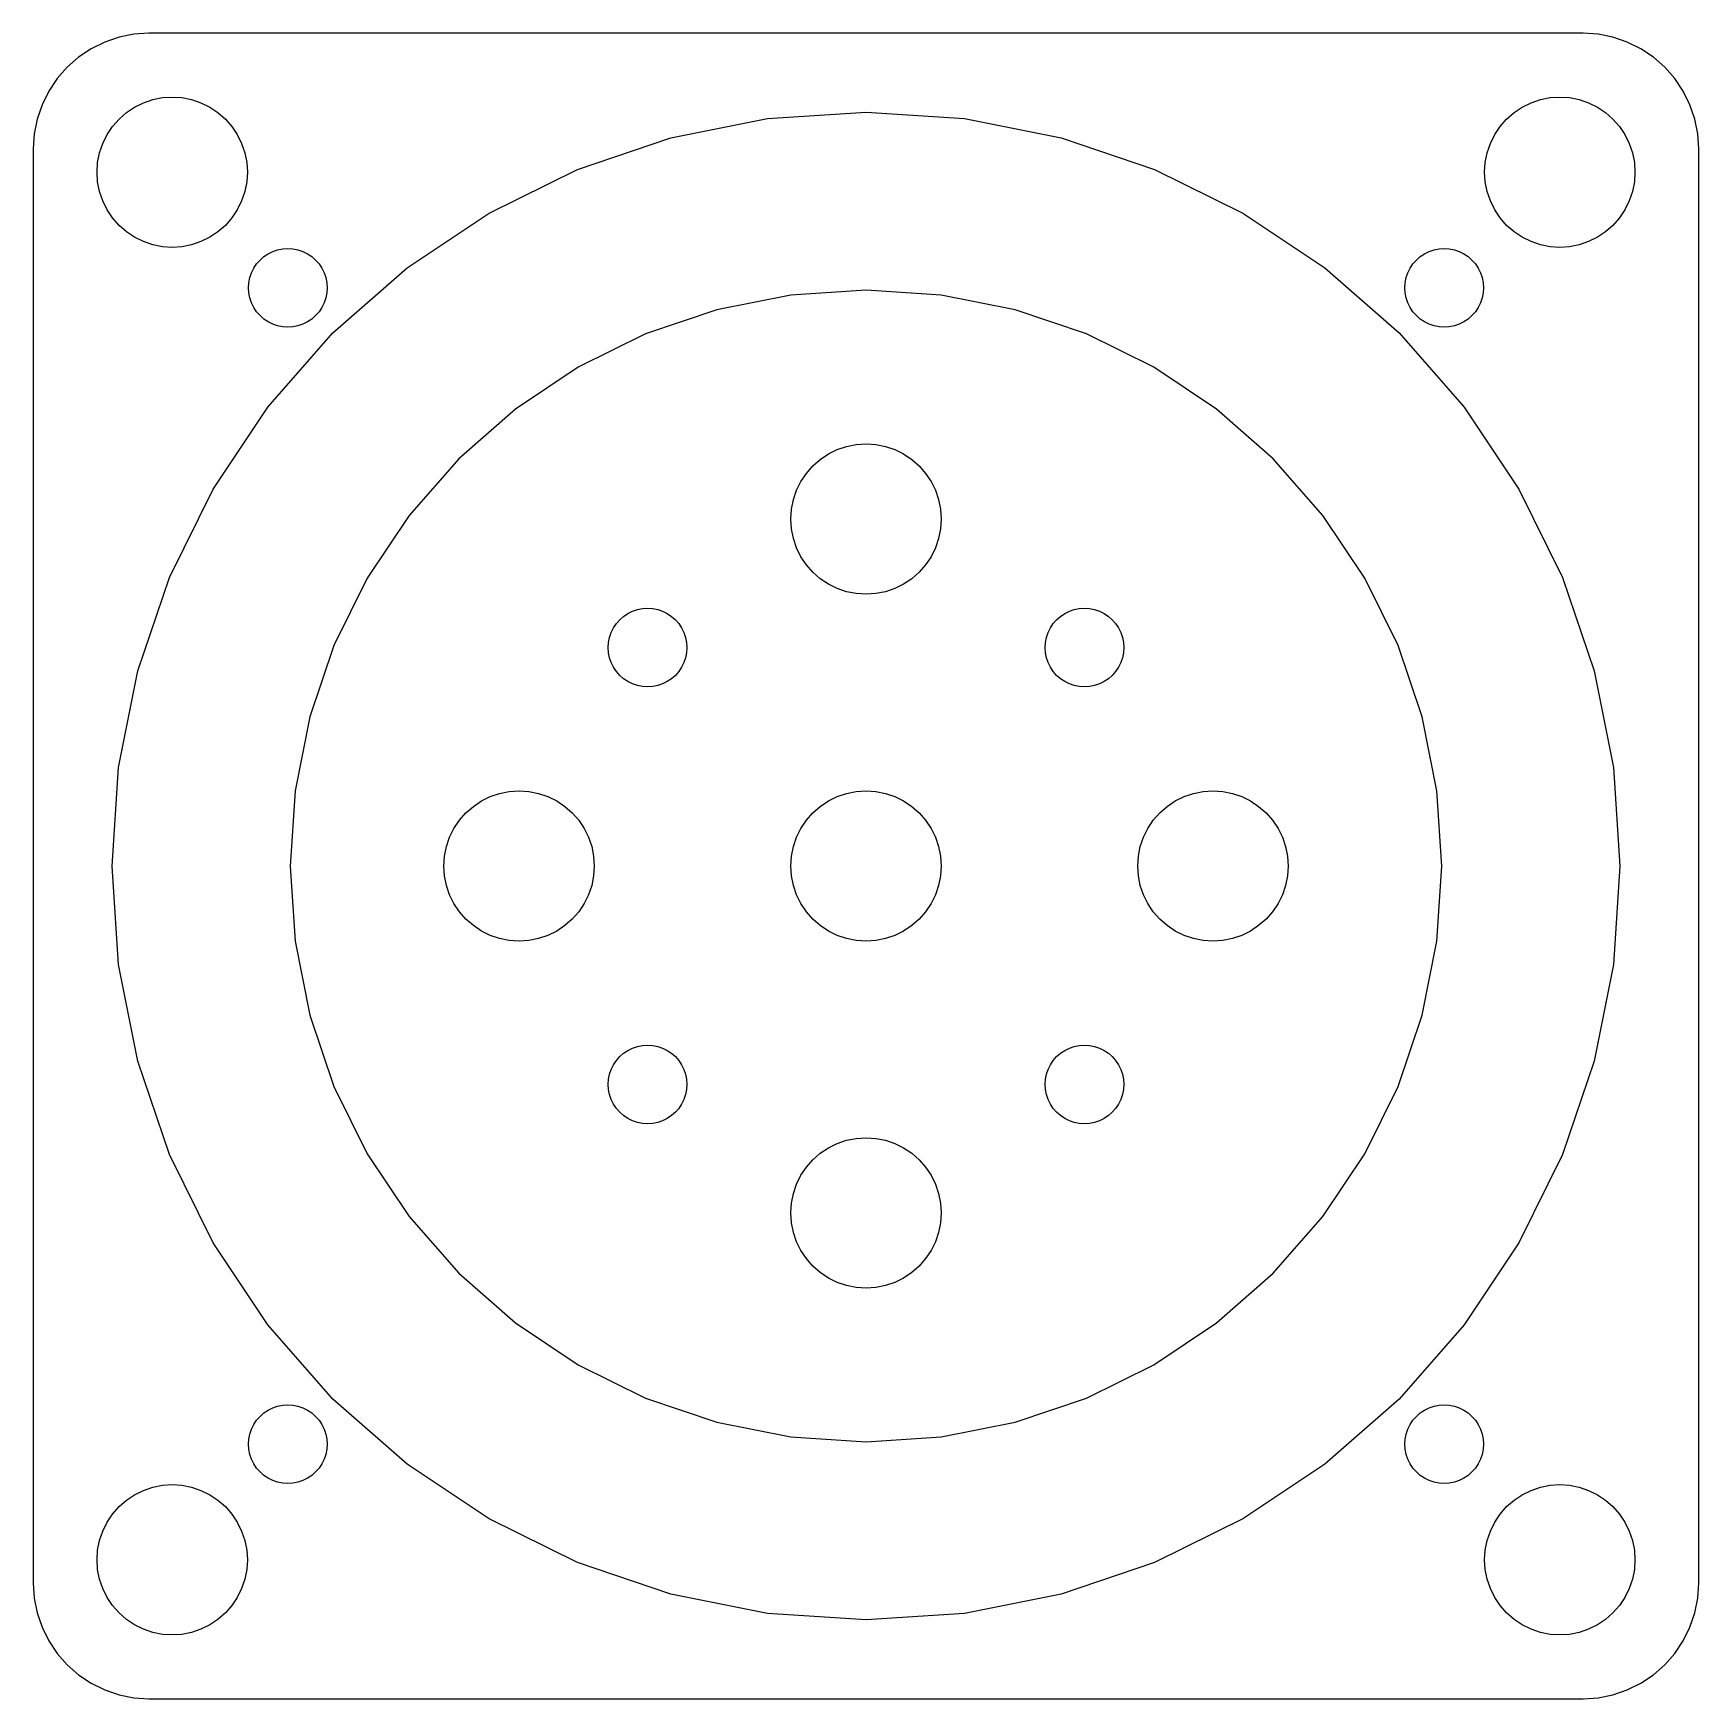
# Model space of a CAD drawing. Header units: metres. Extents: x -36 to 36, y -36 to 36.
import ezdxf

# ---------------------------------------------------------------- set-up
doc = ezdxf.new("R2010")
doc.units = ezdxf.units.M

msp = doc.modelspace()

# ---------------------------------------------------------------- linework, layer by layer
for p, q in [((-31.005, 36.005), (-31.6576, 35.9622)), ((31.005, 36.005), (-31.005, 36.005)), ((31.6576, 35.9622), (31.005, 36.005)), ((-33.505, 35.3351), (-34.0488, 34.9718)), ((-32.9184, 35.6244), (-33.505, 35.3351)), ((-32.2991, 35.8346), (-32.9184, 35.6244)), ((-31.6576, 35.9622), (-32.2991, 35.8346)), ((32.2991, 35.8346), (31.6576, 35.9622)), ((32.9184, 35.6244), (32.2991, 35.8346)), ((33.505, 35.3351), (32.9184, 35.6244)), ((34.0488, 34.9718), (33.505, 35.3351)), ((-34.0488, 34.9718), (-34.5405, 34.5405)), ((34.5405, 34.5405), (34.0488, 34.9718)), ((-34.9718, 34.0488), (-35.3351, 33.505)), ((-34.5405, 34.5405), (-34.9718, 34.0488)), ((34.9718, 34.0488), (34.5405, 34.5405)), ((35.3351, 33.505), (34.9718, 34.0488)), ((-35.3351, 33.505), (-35.6244, 32.9184)), ((-31.2437, 33.0026), (-30.8412, 33.1393)), ((-30.8412, 33.1393), (-30.4242, 33.2222)), ((-30.4242, 33.2222), (-30, 33.25)), ((-30, 33.25), (-29.5758, 33.2222)), ((-29.5758, 33.2222), (-29.1588, 33.1393)), ((-29.1588, 33.1393), (-28.7563, 33.0026)), ((28.7563, 33.0026), (29.1588, 33.1393)), ((29.1588, 33.1393), (29.5758, 33.2222)), ((29.5758, 33.2222), (30, 33.25)), ((30, 33.25), (30.4242, 33.2222)), ((30.4242, 33.2222), (30.8412, 33.1393)), ((30.8412, 33.1393), (31.2437, 33.0026)), ((35.6244, 32.9184), (35.3351, 33.505)), ((-35.6244, 32.9184), (-35.8346, 32.2991)), ((-32.2981, 32.2981), (-31.9785, 32.5784)), ((-31.9785, 32.5784), (-31.625, 32.8146)), ((-31.625, 32.8146), (-31.2437, 33.0026)), ((-28.7563, 33.0026), (-28.375, 32.8146)), ((-28.375, 32.8146), (-28.0215, 32.5784)), ((-28.0215, 32.5784), (-27.7019, 32.2981)), ((-4.25514, 32.3211), (0, 32.6)), ((0, 32.6), (4.25514, 32.3211)), ((27.7019, 32.2981), (28.0215, 32.5784)), ((28.0215, 32.5784), (28.375, 32.8146)), ((28.375, 32.8146), (28.7563, 33.0026)), ((31.2437, 33.0026), (31.625, 32.8146)), ((31.625, 32.8146), (31.9785, 32.5784)), ((31.9785, 32.5784), (32.2981, 32.2981)), ((35.8346, 32.2991), (35.6244, 32.9184)), ((-35.8346, 32.2991), (-35.9622, 31.6576)), ((-32.8146, 31.625), (-32.5784, 31.9785)), ((-32.5784, 31.9785), (-32.2981, 32.2981)), ((-27.7019, 32.2981), (-27.4216, 31.9785)), ((-27.4216, 31.9785), (-27.1854, 31.625)), ((-8.4375, 31.4892), (-4.25514, 32.3211)), ((4.25514, 32.3211), (8.4375, 31.4892)), ((27.1854, 31.625), (27.4216, 31.9785)), ((27.4216, 31.9785), (27.7019, 32.2981)), ((32.2981, 32.2981), (32.5784, 31.9785)), ((32.5784, 31.9785), (32.8146, 31.625)), ((35.9622, 31.6576), (35.8346, 32.2991)), ((-35.9622, 31.6576), (-36.005, 31.005)), ((-36.005, 31.005), (-36.005, -31.005)), ((-33.1393, 30.8412), (-33.0026, 31.2437)), ((-33.0026, 31.2437), (-32.8146, 31.625)), ((-27.1854, 31.625), (-26.9974, 31.2437)), ((-26.9974, 31.2437), (-26.8607, 30.8412)), ((-12.4755, 30.1185), (-8.4375, 31.4892)), ((8.4375, 31.4892), (12.4755, 30.1185)), ((26.8607, 30.8412), (26.9974, 31.2437)), ((26.9974, 31.2437), (27.1854, 31.625)), ((32.8146, 31.625), (33.0026, 31.2437)), ((33.0026, 31.2437), (33.1393, 30.8412)), ((36.005, 31.005), (35.9622, 31.6576)), ((36.005, -31.005), (36.005, 31.005)), ((-33.25, 30), (-33.2222, 30.4242)), ((-33.2222, 30.4242), (-33.1393, 30.8412)), ((-26.8607, 30.8412), (-26.7778, 30.4242)), ((-26.7778, 30.4242), (-26.75, 30)), ((26.75, 30), (26.7778, 30.4242)), ((26.7778, 30.4242), (26.8607, 30.8412)), ((33.1393, 30.8412), (33.2222, 30.4242)), ((33.2222, 30.4242), (33.25, 30)), ((-33.2222, 29.5758), (-33.25, 30)), ((-33.1393, 29.1588), (-33.2222, 29.5758)), ((-26.7778, 29.5758), (-26.8607, 29.1588)), ((-26.75, 30), (-26.7778, 29.5758)), ((-16.3, 28.2324), (-12.4755, 30.1185)), ((12.4755, 30.1185), (16.3, 28.2324)), ((26.7778, 29.5758), (26.75, 30)), ((26.8607, 29.1588), (26.7778, 29.5758)), ((33.2222, 29.5758), (33.1393, 29.1588)), ((33.25, 30), (33.2222, 29.5758)), ((-33.0026, 28.7563), (-33.1393, 29.1588)), ((-26.8607, 29.1588), (-26.9974, 28.7563)), ((26.9974, 28.7563), (26.8607, 29.1588)), ((33.1393, 29.1588), (33.0026, 28.7563)), ((-32.8146, 28.375), (-33.0026, 28.7563)), ((-32.5784, 28.0215), (-32.8146, 28.375)), ((-27.1854, 28.375), (-27.4216, 28.0215)), ((-26.9974, 28.7563), (-27.1854, 28.375)), ((-19.8456, 25.8633), (-16.3, 28.2324)), ((16.3, 28.2324), (19.8456, 25.8633)), ((27.1854, 28.375), (26.9974, 28.7563)), ((27.4216, 28.0215), (27.1854, 28.375)), ((32.8146, 28.375), (32.5784, 28.0215)), ((33.0026, 28.7563), (32.8146, 28.375)), ((-32.2981, 27.7019), (-32.5784, 28.0215)), ((-31.9785, 27.4216), (-32.2981, 27.7019)), ((-31.625, 27.1854), (-31.9785, 27.4216)), ((-28.0215, 27.4216), (-28.375, 27.1854)), ((-27.7019, 27.7019), (-28.0215, 27.4216)), ((-27.4216, 28.0215), (-27.7019, 27.7019)), ((27.7019, 27.7019), (27.4216, 28.0215)), ((28.0215, 27.4216), (27.7019, 27.7019)), ((28.375, 27.1854), (28.0215, 27.4216)), ((31.9785, 27.4216), (31.625, 27.1854)), ((32.2981, 27.7019), (31.9785, 27.4216)), ((32.5784, 28.0215), (32.2981, 27.7019)), ((-31.2437, 26.9974), (-31.625, 27.1854)), ((-30.8412, 26.8607), (-31.2437, 26.9974)), ((-30.4242, 26.7778), (-30.8412, 26.8607)), ((-30, 26.75), (-30.4242, 26.7778)), ((-29.5758, 26.7778), (-30, 26.75)), ((-29.1588, 26.8607), (-29.5758, 26.7778)), ((-28.7563, 26.9974), (-29.1588, 26.8607)), ((-28.375, 27.1854), (-28.7563, 26.9974)), ((-25.44, 26.6421), (-25.2219, 26.6855)), ((-25.2219, 26.6855), (-25, 26.7)), ((-25, 26.7), (-24.7781, 26.6855)), ((-24.7781, 26.6855), (-24.56, 26.6421)), ((24.56, 26.6421), (24.7781, 26.6855)), ((24.7781, 26.6855), (25, 26.7)), ((25, 26.7), (25.2219, 26.6855)), ((25.2219, 26.6855), (25.44, 26.6421)), ((28.7563, 26.9974), (28.375, 27.1854)), ((29.1588, 26.8607), (28.7563, 26.9974)), ((29.5758, 26.7778), (29.1588, 26.8607)), ((30, 26.75), (29.5758, 26.7778)), ((30.4242, 26.7778), (30, 26.75)), ((30.8412, 26.8607), (30.4242, 26.7778)), ((31.2437, 26.9974), (30.8412, 26.8607)), ((31.625, 27.1854), (31.2437, 26.9974)), ((-26.4722, 25.85), (-26.3487, 26.0349)), ((-26.3487, 26.0349), (-26.2021, 26.2021)), ((-26.2021, 26.2021), (-26.0349, 26.3487)), ((-26.0349, 26.3487), (-25.85, 26.4722)), ((-25.85, 26.4722), (-25.6506, 26.5706)), ((-25.6506, 26.5706), (-25.44, 26.6421)), ((-24.56, 26.6421), (-24.3494, 26.5706)), ((-24.3494, 26.5706), (-24.15, 26.4722)), ((-24.15, 26.4722), (-23.9651, 26.3487)), ((-23.9651, 26.3487), (-23.7979, 26.2021)), ((-23.7979, 26.2021), (-23.6513, 26.0349)), ((-23.6513, 26.0349), (-23.5278, 25.85)), ((23.5278, 25.85), (23.6513, 26.0349)), ((23.6513, 26.0349), (23.7979, 26.2021)), ((23.7979, 26.2021), (23.9651, 26.3487)), ((23.9651, 26.3487), (24.15, 26.4722)), ((24.15, 26.4722), (24.3494, 26.5706)), ((24.3494, 26.5706), (24.56, 26.6421)), ((25.44, 26.6421), (25.6506, 26.5706)), ((25.6506, 26.5706), (25.85, 26.4722)), ((25.85, 26.4722), (26.0349, 26.3487)), ((26.0349, 26.3487), (26.2021, 26.2021)), ((26.2021, 26.2021), (26.3487, 26.0349)), ((26.3487, 26.0349), (26.4722, 25.85)), ((-26.7, 25), (-26.6855, 25.2219)), ((-26.6855, 25.2219), (-26.6421, 25.44)), ((-26.6421, 25.44), (-26.5706, 25.6506)), ((-26.5706, 25.6506), (-26.4722, 25.85)), ((-23.5278, 25.85), (-23.4294, 25.6506)), ((-23.4294, 25.6506), (-23.3579, 25.44)), ((-23.3579, 25.44), (-23.3145, 25.2219)), ((-23.3145, 25.2219), (-23.3, 25)), ((-23.0517, 23.0517), (-19.8456, 25.8633)), ((19.8456, 25.8633), (23.0517, 23.0517)), ((23.3, 25), (23.3145, 25.2219)), ((23.3145, 25.2219), (23.3579, 25.44)), ((23.3579, 25.44), (23.4294, 25.6506)), ((23.4294, 25.6506), (23.5278, 25.85)), ((26.4722, 25.85), (26.5706, 25.6506)), ((26.5706, 25.6506), (26.6421, 25.44)), ((26.6421, 25.44), (26.6855, 25.2219)), ((26.6855, 25.2219), (26.7, 25)), ((-26.6855, 24.7781), (-26.7, 25)), ((-26.6421, 24.56), (-26.6855, 24.7781)), ((-26.5706, 24.3494), (-26.6421, 24.56)), ((-23.3579, 24.56), (-23.4294, 24.3494)), ((-23.3145, 24.7781), (-23.3579, 24.56)), ((-23.3, 25), (-23.3145, 24.7781)), ((-3.25009, 24.687), (-6.44458, 24.0515)), ((0, 24.9), (-3.25009, 24.687)), ((3.25009, 24.687), (0, 24.9)), ((6.44458, 24.0515), (3.25009, 24.687)), ((23.3145, 24.7781), (23.3, 25)), ((23.3579, 24.56), (23.3145, 24.7781)), ((23.4294, 24.3494), (23.3579, 24.56)), ((26.6421, 24.56), (26.5706, 24.3494)), ((26.6855, 24.7781), (26.6421, 24.56)), ((26.7, 25), (26.6855, 24.7781)), ((-26.4722, 24.15), (-26.5706, 24.3494)), ((-26.3487, 23.9651), (-26.4722, 24.15)), ((-26.2021, 23.7979), (-26.3487, 23.9651)), ((-26.0349, 23.6513), (-26.2021, 23.7979)), ((-23.7979, 23.7979), (-23.9651, 23.6513)), ((-23.6513, 23.9651), (-23.7979, 23.7979)), ((-23.5278, 24.15), (-23.6513, 23.9651)), ((-23.4294, 24.3494), (-23.5278, 24.15)), ((-6.44458, 24.0515), (-9.52881, 23.0046)), ((9.52881, 23.0046), (6.44458, 24.0515)), ((23.5278, 24.15), (23.4294, 24.3494)), ((23.6513, 23.9651), (23.5278, 24.15)), ((23.7979, 23.7979), (23.6513, 23.9651)), ((23.9651, 23.6513), (23.7979, 23.7979)), ((26.2021, 23.7979), (26.0349, 23.6513)), ((26.3487, 23.9651), (26.2021, 23.7979)), ((26.4722, 24.15), (26.3487, 23.9651)), ((26.5706, 24.3494), (26.4722, 24.15)), ((-25.85, 23.5278), (-26.0349, 23.6513)), ((-25.8633, 19.8456), (-23.0517, 23.0517)), ((-25.6506, 23.4294), (-25.85, 23.5278)), ((-25.44, 23.3579), (-25.6506, 23.4294)), ((-25.2219, 23.3145), (-25.44, 23.3579)), ((-25, 23.3), (-25.2219, 23.3145)), ((-24.7781, 23.3145), (-25, 23.3)), ((-24.56, 23.3579), (-24.7781, 23.3145)), ((-24.3494, 23.4294), (-24.56, 23.3579)), ((-24.15, 23.5278), (-24.3494, 23.4294)), ((-23.9651, 23.6513), (-24.15, 23.5278)), ((23.0517, 23.0517), (25.8633, 19.8456)), ((24.15, 23.5278), (23.9651, 23.6513)), ((24.3494, 23.4294), (24.15, 23.5278)), ((24.56, 23.3579), (24.3494, 23.4294)), ((24.7781, 23.3145), (24.56, 23.3579)), ((25, 23.3), (24.7781, 23.3145)), ((25.2219, 23.3145), (25, 23.3)), ((25.44, 23.3579), (25.2219, 23.3145)), ((25.6506, 23.4294), (25.44, 23.3579)), ((25.85, 23.5278), (25.6506, 23.4294)), ((26.0349, 23.6513), (25.85, 23.5278)), ((-9.52881, 23.0046), (-12.45, 21.564)), ((12.45, 21.564), (9.52881, 23.0046)), ((-12.45, 21.564), (-15.1582, 19.7545)), ((15.1582, 19.7545), (12.45, 21.564)), ((-28.2324, 16.3), (-25.8633, 19.8456)), ((-15.1582, 19.7545), (-17.6069, 17.6069)), ((17.6069, 17.6069), (15.1582, 19.7545)), ((25.8633, 19.8456), (28.2324, 16.3)), ((-1.625, 17.8146), (-1.24371, 18.0026)), ((-1.24371, 18.0026), (-0.84116, 18.1393)), ((-0.84116, 18.1393), (-0.42421, 18.2222)), ((-0.42421, 18.2222), (0, 18.25)), ((0, 18.25), (0.42421, 18.2222)), ((0.42421, 18.2222), (0.84116, 18.1393)), ((0.84116, 18.1393), (1.24371, 18.0026)), ((1.24371, 18.0026), (1.625, 17.8146)), ((-17.6069, 17.6069), (-19.7545, 15.1582)), ((-2.57838, 16.9785), (-2.2981, 17.2981)), ((-2.2981, 17.2981), (-1.97847, 17.5784)), ((-1.97847, 17.5784), (-1.625, 17.8146)), ((1.625, 17.8146), (1.97847, 17.5784)), ((1.97847, 17.5784), (2.2981, 17.2981)), ((2.2981, 17.2981), (2.57838, 16.9785)), ((19.7545, 15.1582), (17.6069, 17.6069)), ((-3.00259, 16.2437), (-2.81458, 16.625)), ((-2.81458, 16.625), (-2.57838, 16.9785)), ((2.57838, 16.9785), (2.81458, 16.625)), ((2.81458, 16.625), (3.00259, 16.2437)), ((-30.1185, 12.4755), (-28.2324, 16.3)), ((-3.13925, 15.8412), (-3.00259, 16.2437)), ((3.00259, 16.2437), (3.13925, 15.8412)), ((28.2324, 16.3), (30.1185, 12.4755)), ((-19.7545, 15.1582), (-21.564, 12.45)), ((-3.25, 15), (-3.22218, 15.4242)), ((-3.22218, 15.4242), (-3.13925, 15.8412)), ((3.13925, 15.8412), (3.22218, 15.4242)), ((3.22218, 15.4242), (3.25, 15)), ((21.564, 12.45), (19.7545, 15.1582)), ((-3.22218, 14.5758), (-3.25, 15)), ((-3.13925, 14.1588), (-3.22218, 14.5758)), ((3.22218, 14.5758), (3.13925, 14.1588)), ((3.25, 15), (3.22218, 14.5758)), ((-3.00259, 13.7563), (-3.13925, 14.1588)), ((-2.81458, 13.375), (-3.00259, 13.7563)), ((3.00259, 13.7563), (2.81458, 13.375)), ((3.13925, 14.1588), (3.00259, 13.7563)), ((-2.57838, 13.0215), (-2.81458, 13.375)), ((-2.2981, 12.7019), (-2.57838, 13.0215)), ((2.57838, 13.0215), (2.2981, 12.7019)), ((2.81458, 13.375), (2.57838, 13.0215)), ((-31.4892, 8.4375), (-30.1185, 12.4755)), ((-21.564, 12.45), (-23.0046, 9.52881)), ((-1.97847, 12.4216), (-2.2981, 12.7019)), ((-1.625, 12.1854), (-1.97847, 12.4216)), ((1.97847, 12.4216), (1.625, 12.1854)), ((2.2981, 12.7019), (1.97847, 12.4216)), ((23.0046, 9.52881), (21.564, 12.45)), ((30.1185, 12.4755), (31.4892, 8.4375)), ((-1.24371, 11.9974), (-1.625, 12.1854)), ((-0.84116, 11.8607), (-1.24371, 11.9974)), ((-0.42421, 11.7778), (-0.84116, 11.8607)), ((0, 11.75), (-0.42421, 11.7778)), ((0.42421, 11.7778), (0, 11.75)), ((0.84116, 11.8607), (0.42421, 11.7778)), ((1.24371, 11.9974), (0.84116, 11.8607)), ((1.625, 12.1854), (1.24371, 11.9974)), ((-10.4799, 10.7937), (-10.295, 10.9172)), ((-10.295, 10.9172), (-10.0956, 11.0156)), ((-10.0956, 11.0156), (-9.88498, 11.0871)), ((-9.88498, 11.0871), (-9.66689, 11.1304)), ((-9.66689, 11.1304), (-9.44499, 11.145)), ((-9.44499, 11.145), (-9.2231, 11.1304)), ((-9.2231, 11.1304), (-9.005, 11.0871)), ((-9.005, 11.0871), (-8.79443, 11.0156)), ((-8.79443, 11.0156), (-8.59499, 10.9172)), ((-8.59499, 10.9172), (-8.4101, 10.7937)), ((8.4101, 10.7937), (8.59499, 10.9172)), ((8.59499, 10.9172), (8.79443, 11.0156)), ((8.79443, 11.0156), (9.005, 11.0871)), ((9.005, 11.0871), (9.2231, 11.1304)), ((9.2231, 11.1304), (9.44499, 11.145)), ((9.44499, 11.145), (9.66689, 11.1304)), ((9.66689, 11.1304), (9.88498, 11.0871)), ((9.88498, 11.0871), (10.0956, 11.0156)), ((10.0956, 11.0156), (10.295, 10.9172)), ((10.295, 10.9172), (10.4799, 10.7937)), ((-11.0871, 9.88498), (-11.0156, 10.0956)), ((-11.0156, 10.0956), (-10.9172, 10.295)), ((-10.9172, 10.295), (-10.7937, 10.4799)), ((-10.7937, 10.4799), (-10.6471, 10.6471)), ((-10.6471, 10.6471), (-10.4799, 10.7937)), ((-8.4101, 10.7937), (-8.2429, 10.6471)), ((-8.2429, 10.6471), (-8.0963, 10.4799)), ((-8.0963, 10.4799), (-7.97275, 10.295)), ((-7.97275, 10.295), (-7.87439, 10.0956)), ((-7.87439, 10.0956), (-7.80292, 9.88498)), ((7.80292, 9.88498), (7.87439, 10.0956)), ((7.87439, 10.0956), (7.97275, 10.295)), ((7.97275, 10.295), (8.0963, 10.4799)), ((8.0963, 10.4799), (8.2429, 10.6471)), ((8.2429, 10.6471), (8.4101, 10.7937)), ((10.4799, 10.7937), (10.6471, 10.6471)), ((10.6471, 10.6471), (10.7937, 10.4799)), ((10.7937, 10.4799), (10.9172, 10.295)), ((10.9172, 10.295), (11.0156, 10.0956)), ((11.0156, 10.0956), (11.0871, 9.88498)), ((-23.0046, 9.52881), (-24.0515, 6.44458)), ((-11.145, 9.44499), (-11.1304, 9.66689)), ((-11.1304, 9.2231), (-11.145, 9.44499)), ((-11.1304, 9.66689), (-11.0871, 9.88498)), ((-7.80292, 9.88498), (-7.75954, 9.66689)), ((-7.75954, 9.66689), (-7.745, 9.44499)), ((-7.745, 9.44499), (-7.75954, 9.2231)), ((7.745, 9.44499), (7.75954, 9.66689)), ((7.75954, 9.2231), (7.745, 9.44499)), ((7.75954, 9.66689), (7.80292, 9.88498)), ((11.0871, 9.88498), (11.1304, 9.66689)), ((11.1304, 9.66689), (11.145, 9.44499)), ((11.145, 9.44499), (11.1304, 9.2231)), ((24.0515, 6.44458), (23.0046, 9.52881)), ((-11.0871, 9.005), (-11.1304, 9.2231)), ((-11.0156, 8.79443), (-11.0871, 9.005)), ((-10.9172, 8.59499), (-11.0156, 8.79443)), ((-7.87439, 8.79443), (-7.97275, 8.59499)), ((-7.80292, 9.005), (-7.87439, 8.79443)), ((-7.75954, 9.2231), (-7.80292, 9.005)), ((7.80292, 9.005), (7.75954, 9.2231)), ((7.87439, 8.79443), (7.80292, 9.005)), ((7.97275, 8.59499), (7.87439, 8.79443)), ((11.0156, 8.79443), (10.9172, 8.59499)), ((11.0871, 9.005), (11.0156, 8.79443)), ((11.1304, 9.2231), (11.0871, 9.005)), ((-32.3211, 4.25514), (-31.4892, 8.4375)), ((-10.7937, 8.4101), (-10.9172, 8.59499)), ((-10.6471, 8.2429), (-10.7937, 8.4101)), ((-10.4799, 8.0963), (-10.6471, 8.2429)), ((-10.295, 7.97275), (-10.4799, 8.0963)), ((-10.0956, 7.87439), (-10.295, 7.97275)), ((-8.59499, 7.97275), (-8.79443, 7.87439)), ((-8.4101, 8.0963), (-8.59499, 7.97275)), ((-8.2429, 8.2429), (-8.4101, 8.0963)), ((-8.0963, 8.4101), (-8.2429, 8.2429)), ((-7.97275, 8.59499), (-8.0963, 8.4101)), ((8.0963, 8.4101), (7.97275, 8.59499)), ((8.2429, 8.2429), (8.0963, 8.4101)), ((8.4101, 8.0963), (8.2429, 8.2429)), ((8.59499, 7.97275), (8.4101, 8.0963)), ((8.79443, 7.87439), (8.59499, 7.97275)), ((10.295, 7.97275), (10.0956, 7.87439)), ((10.4799, 8.0963), (10.295, 7.97275)), ((10.6471, 8.2429), (10.4799, 8.0963)), ((10.7937, 8.4101), (10.6471, 8.2429)), ((10.9172, 8.59499), (10.7937, 8.4101)), ((31.4892, 8.4375), (32.3211, 4.25514)), ((-9.88498, 7.80292), (-10.0956, 7.87439)), ((-9.66689, 7.75954), (-9.88498, 7.80292)), ((-9.44499, 7.745), (-9.66689, 7.75954)), ((-9.2231, 7.75954), (-9.44499, 7.745)), ((-9.005, 7.80292), (-9.2231, 7.75954)), ((-8.79443, 7.87439), (-9.005, 7.80292)), ((9.005, 7.80292), (8.79443, 7.87439)), ((9.2231, 7.75954), (9.005, 7.80292)), ((9.44499, 7.745), (9.2231, 7.75954)), ((9.66689, 7.75954), (9.44499, 7.745)), ((9.88498, 7.80292), (9.66689, 7.75954)), ((10.0956, 7.87439), (9.88498, 7.80292)), ((-24.0515, 6.44458), (-24.687, 3.25009)), ((24.687, 3.25009), (24.0515, 6.44458)), ((-32.6, 0), (-32.3211, 4.25514)), ((32.3211, 4.25514), (32.6, 0)), ((-24.687, 3.25009), (-24.9, 0)), ((-16.625, 2.81458), (-16.2437, 3.00259)), ((-16.2437, 3.00259), (-15.8412, 3.13925)), ((-15.8412, 3.13925), (-15.4242, 3.22218)), ((-15.4242, 3.22218), (-15, 3.25)), ((-15, 3.25), (-14.5758, 3.22218)), ((-14.5758, 3.22218), (-14.1588, 3.13925)), ((-14.1588, 3.13925), (-13.7563, 3.00259)), ((-13.7563, 3.00259), (-13.375, 2.81458)), ((-1.625, 2.81458), (-1.24371, 3.00259)), ((-1.24371, 3.00259), (-0.84116, 3.13925)), ((-0.84116, 3.13925), (-0.42421, 3.22218)), ((-0.42421, 3.22218), (0, 3.25)), ((0, 3.25), (0.42421, 3.22218)), ((0.42421, 3.22218), (0.84116, 3.13925)), ((0.84116, 3.13925), (1.24371, 3.00259)), ((1.24371, 3.00259), (1.625, 2.81458)), ((13.375, 2.81458), (13.7563, 3.00259)), ((13.7563, 3.00259), (14.1588, 3.13925)), ((14.1588, 3.13925), (14.5758, 3.22218)), ((14.5758, 3.22218), (15, 3.25)), ((15, 3.25), (15.4242, 3.22218)), ((15.4242, 3.22218), (15.8412, 3.13925)), ((15.8412, 3.13925), (16.2437, 3.00259)), ((16.2437, 3.00259), (16.625, 2.81458)), ((24.9, 0), (24.687, 3.25009)), ((-17.5784, 1.97847), (-17.2981, 2.2981)), ((-17.2981, 2.2981), (-16.9785, 2.57838)), ((-16.9785, 2.57838), (-16.625, 2.81458)), ((-13.375, 2.81458), (-13.0215, 2.57838)), ((-13.0215, 2.57838), (-12.7019, 2.2981)), ((-12.7019, 2.2981), (-12.4216, 1.97847)), ((-2.57838, 1.97847), (-2.2981, 2.2981)), ((-2.2981, 2.2981), (-1.97847, 2.57838)), ((-1.97847, 2.57838), (-1.625, 2.81458)), ((1.625, 2.81458), (1.97847, 2.57838)), ((1.97847, 2.57838), (2.2981, 2.2981)), ((2.2981, 2.2981), (2.57838, 1.97847)), ((12.4216, 1.97847), (12.7019, 2.2981)), ((12.7019, 2.2981), (13.0215, 2.57838)), ((13.0215, 2.57838), (13.375, 2.81458)), ((16.625, 2.81458), (16.9785, 2.57838)), ((16.9785, 2.57838), (17.2981, 2.2981)), ((17.2981, 2.2981), (17.5784, 1.97847)), ((-18.0026, 1.24371), (-17.8146, 1.625)), ((-17.8146, 1.625), (-17.5784, 1.97847)), ((-12.4216, 1.97847), (-12.1854, 1.625)), ((-12.1854, 1.625), (-11.9974, 1.24371)), ((-3.00259, 1.24371), (-2.81458, 1.625)), ((-2.81458, 1.625), (-2.57838, 1.97847)), ((2.57838, 1.97847), (2.81458, 1.625)), ((2.81458, 1.625), (3.00259, 1.24371)), ((11.9974, 1.24371), (12.1854, 1.625)), ((12.1854, 1.625), (12.4216, 1.97847)), ((17.5784, 1.97847), (17.8146, 1.625)), ((17.8146, 1.625), (18.0026, 1.24371)), ((-18.2222, 0.42421), (-18.1393, 0.84116)), ((-18.1393, 0.84116), (-18.0026, 1.24371)), ((-11.9974, 1.24371), (-11.8607, 0.84116)), ((-11.8607, 0.84116), (-11.7778, 0.42421)), ((-3.22218, 0.42421), (-3.13925, 0.84116)), ((-3.13925, 0.84116), (-3.00259, 1.24371)), ((3.00259, 1.24371), (3.13925, 0.84116)), ((3.13925, 0.84116), (3.22218, 0.42421)), ((11.7778, 0.42421), (11.8607, 0.84116)), ((11.8607, 0.84116), (11.9974, 1.24371)), ((18.0026, 1.24371), (18.1393, 0.84116)), ((18.1393, 0.84116), (18.2222, 0.42421)), ((-32.3211, -4.25514), (-32.6, 0)), ((-24.9, 0), (-24.687, -3.25009)), ((-18.25, 0), (-18.2222, 0.42421)), ((-18.2222, -0.42421), (-18.25, 0)), ((-11.7778, 0.42421), (-11.75, 0)), ((-11.75, 0), (-11.7778, -0.42421)), ((-3.25, 0), (-3.22218, 0.42421)), ((-3.22218, -0.42421), (-3.25, 0)), ((3.22218, 0.42421), (3.25, 0)), ((3.25, 0), (3.22218, -0.42421)), ((11.75, 0), (11.7778, 0.42421)), ((11.7778, -0.42421), (11.75, 0)), ((18.2222, 0.42421), (18.25, 0)), ((18.25, 0), (18.2222, -0.42421)), ((24.687, -3.25009), (24.9, 0)), ((32.6, 0), (32.3211, -4.25514)), ((-18.1393, -0.84116), (-18.2222, -0.42421)), ((-11.7778, -0.42421), (-11.8607, -0.84116)), ((-3.13925, -0.84116), (-3.22218, -0.42421)), ((3.22218, -0.42421), (3.13925, -0.84116)), ((11.8607, -0.84116), (11.7778, -0.42421)), ((18.2222, -0.42421), (18.1393, -0.84116)), ((-18.0026, -1.24371), (-18.1393, -0.84116)), ((-17.8146, -1.625), (-18.0026, -1.24371)), ((-11.9974, -1.24371), (-12.1854, -1.625)), ((-11.8607, -0.84116), (-11.9974, -1.24371)), ((-3.00259, -1.24371), (-3.13925, -0.84116)), ((-2.81458, -1.625), (-3.00259, -1.24371)), ((3.00259, -1.24371), (2.81458, -1.625)), ((3.13925, -0.84116), (3.00259, -1.24371)), ((11.9974, -1.24371), (11.8607, -0.84116)), ((12.1854, -1.625), (11.9974, -1.24371)), ((18.0026, -1.24371), (17.8146, -1.625)), ((18.1393, -0.84116), (18.0026, -1.24371)), ((-17.5784, -1.97847), (-17.8146, -1.625)), ((-17.2981, -2.2981), (-17.5784, -1.97847)), ((-12.4216, -1.97847), (-12.7019, -2.2981)), ((-12.1854, -1.625), (-12.4216, -1.97847)), ((-2.57838, -1.97847), (-2.81458, -1.625)), ((-2.2981, -2.2981), (-2.57838, -1.97847)), ((2.57838, -1.97847), (2.2981, -2.2981)), ((2.81458, -1.625), (2.57838, -1.97847)), ((12.4216, -1.97847), (12.1854, -1.625)), ((12.7019, -2.2981), (12.4216, -1.97847)), ((17.5784, -1.97847), (17.2981, -2.2981)), ((17.8146, -1.625), (17.5784, -1.97847)), ((-16.9785, -2.57838), (-17.2981, -2.2981)), ((-16.625, -2.81458), (-16.9785, -2.57838)), ((-16.2437, -3.00259), (-16.625, -2.81458)), ((-13.375, -2.81458), (-13.7563, -3.00259)), ((-13.0215, -2.57838), (-13.375, -2.81458)), ((-12.7019, -2.2981), (-13.0215, -2.57838)), ((-1.97847, -2.57838), (-2.2981, -2.2981)), ((-1.625, -2.81458), (-1.97847, -2.57838)), ((-1.24371, -3.00259), (-1.625, -2.81458)), ((1.625, -2.81458), (1.24371, -3.00259)), ((1.97847, -2.57838), (1.625, -2.81458)), ((2.2981, -2.2981), (1.97847, -2.57838)), ((13.0215, -2.57838), (12.7019, -2.2981)), ((13.375, -2.81458), (13.0215, -2.57838)), ((13.7563, -3.00259), (13.375, -2.81458)), ((16.625, -2.81458), (16.2437, -3.00259)), ((16.9785, -2.57838), (16.625, -2.81458)), ((17.2981, -2.2981), (16.9785, -2.57838)), ((-24.687, -3.25009), (-24.0515, -6.44458)), ((-15.8412, -3.13925), (-16.2437, -3.00259)), ((-15.4242, -3.22218), (-15.8412, -3.13925)), ((-15, -3.25), (-15.4242, -3.22218)), ((-14.5758, -3.22218), (-15, -3.25)), ((-14.1588, -3.13925), (-14.5758, -3.22218)), ((-13.7563, -3.00259), (-14.1588, -3.13925)), ((-0.84116, -3.13925), (-1.24371, -3.00259)), ((-0.42421, -3.22218), (-0.84116, -3.13925)), ((0, -3.25), (-0.42421, -3.22218)), ((0.42421, -3.22218), (0, -3.25)), ((0.84116, -3.13925), (0.42421, -3.22218)), ((1.24371, -3.00259), (0.84116, -3.13925)), ((14.1588, -3.13925), (13.7563, -3.00259)), ((14.5758, -3.22218), (14.1588, -3.13925)), ((15, -3.25), (14.5758, -3.22218)), ((15.4242, -3.22218), (15, -3.25)), ((15.8412, -3.13925), (15.4242, -3.22218)), ((16.2437, -3.00259), (15.8412, -3.13925)), ((24.0515, -6.44458), (24.687, -3.25009)), ((-31.4892, -8.4375), (-32.3211, -4.25514)), ((32.3211, -4.25514), (31.4892, -8.4375)), ((-24.0515, -6.44458), (-23.0046, -9.52881)), ((23.0046, -9.52881), (24.0515, -6.44458)), ((-10.295, -7.97275), (-10.0956, -7.87439)), ((-10.0956, -7.87439), (-9.88498, -7.80292)), ((-9.88498, -7.80292), (-9.66689, -7.75954)), ((-9.66689, -7.75954), (-9.44499, -7.745)), ((-9.44499, -7.745), (-9.2231, -7.75954)), ((-9.2231, -7.75954), (-9.005, -7.80292)), ((-9.005, -7.80292), (-8.79443, -7.87439)), ((-8.79443, -7.87439), (-8.59499, -7.97275)), ((8.59499, -7.97275), (8.79443, -7.87439)), ((8.79443, -7.87439), (9.005, -7.80292)), ((9.005, -7.80292), (9.2231, -7.75954)), ((9.2231, -7.75954), (9.44499, -7.745)), ((9.44499, -7.745), (9.66689, -7.75954)), ((9.66689, -7.75954), (9.88498, -7.80292)), ((9.88498, -7.80292), (10.0956, -7.87439)), ((10.0956, -7.87439), (10.295, -7.97275)), ((-30.1185, -12.4755), (-31.4892, -8.4375)), ((-11.0156, -8.79443), (-10.9172, -8.59499)), ((-10.9172, -8.59499), (-10.7937, -8.4101)), ((-10.7937, -8.4101), (-10.6471, -8.2429)), ((-10.6471, -8.2429), (-10.4799, -8.0963)), ((-10.4799, -8.0963), (-10.295, -7.97275)), ((-8.59499, -7.97275), (-8.4101, -8.0963)), ((-8.4101, -8.0963), (-8.2429, -8.2429)), ((-8.2429, -8.2429), (-8.0963, -8.4101)), ((-8.0963, -8.4101), (-7.97275, -8.59499)), ((-7.97275, -8.59499), (-7.87439, -8.79443)), ((7.87439, -8.79443), (7.97275, -8.59499)), ((7.97275, -8.59499), (8.0963, -8.4101)), ((8.0963, -8.4101), (8.2429, -8.2429)), ((8.2429, -8.2429), (8.4101, -8.0963)), ((8.4101, -8.0963), (8.59499, -7.97275)), ((10.295, -7.97275), (10.4799, -8.0963)), ((10.4799, -8.0963), (10.6471, -8.2429)), ((10.6471, -8.2429), (10.7937, -8.4101)), ((10.7937, -8.4101), (10.9172, -8.59499)), ((10.9172, -8.59499), (11.0156, -8.79443)), ((31.4892, -8.4375), (30.1185, -12.4755)), ((-11.145, -9.44499), (-11.1304, -9.2231)), ((-11.1304, -9.2231), (-11.0871, -9.005)), ((-11.0871, -9.005), (-11.0156, -8.79443)), ((-7.87439, -8.79443), (-7.80292, -9.005)), ((-7.80292, -9.005), (-7.75954, -9.2231)), ((-7.75954, -9.2231), (-7.745, -9.44499)), ((7.745, -9.44499), (7.75954, -9.2231)), ((7.75954, -9.2231), (7.80292, -9.005)), ((7.80292, -9.005), (7.87439, -8.79443)), ((11.0156, -8.79443), (11.0871, -9.005)), ((11.0871, -9.005), (11.1304, -9.2231)), ((11.1304, -9.2231), (11.145, -9.44499)), ((-23.0046, -9.52881), (-21.564, -12.45)), ((-11.1304, -9.66689), (-11.145, -9.44499)), ((-11.0871, -9.88498), (-11.1304, -9.66689)), ((-11.0156, -10.0956), (-11.0871, -9.88498)), ((-7.80292, -9.88498), (-7.87439, -10.0956)), ((-7.75954, -9.66689), (-7.80292, -9.88498)), ((-7.745, -9.44499), (-7.75954, -9.66689)), ((7.75954, -9.66689), (7.745, -9.44499)), ((7.80292, -9.88498), (7.75954, -9.66689)), ((7.87439, -10.0956), (7.80292, -9.88498)), ((11.0871, -9.88498), (11.0156, -10.0956)), ((11.1304, -9.66689), (11.0871, -9.88498)), ((11.145, -9.44499), (11.1304, -9.66689)), ((21.564, -12.45), (23.0046, -9.52881)), ((-10.9172, -10.295), (-11.0156, -10.0956)), ((-10.7937, -10.4799), (-10.9172, -10.295)), ((-10.6471, -10.6471), (-10.7937, -10.4799)), ((-10.4799, -10.7937), (-10.6471, -10.6471)), ((-10.295, -10.9172), (-10.4799, -10.7937)), ((-8.4101, -10.7937), (-8.59499, -10.9172)), ((-8.2429, -10.6471), (-8.4101, -10.7937)), ((-8.0963, -10.4799), (-8.2429, -10.6471)), ((-7.97275, -10.295), (-8.0963, -10.4799)), ((-7.87439, -10.0956), (-7.97275, -10.295)), ((7.97275, -10.295), (7.87439, -10.0956)), ((8.0963, -10.4799), (7.97275, -10.295)), ((8.2429, -10.6471), (8.0963, -10.4799)), ((8.4101, -10.7937), (8.2429, -10.6471)), ((8.59499, -10.9172), (8.4101, -10.7937)), ((10.4799, -10.7937), (10.295, -10.9172)), ((10.6471, -10.6471), (10.4799, -10.7937)), ((10.7937, -10.4799), (10.6471, -10.6471)), ((10.9172, -10.295), (10.7937, -10.4799)), ((11.0156, -10.0956), (10.9172, -10.295)), ((-10.0956, -11.0156), (-10.295, -10.9172)), ((-9.88498, -11.0871), (-10.0956, -11.0156)), ((-9.66689, -11.1304), (-9.88498, -11.0871)), ((-9.44499, -11.145), (-9.66689, -11.1304)), ((-9.2231, -11.1304), (-9.44499, -11.145)), ((-9.005, -11.0871), (-9.2231, -11.1304)), ((-8.79443, -11.0156), (-9.005, -11.0871)), ((-8.59499, -10.9172), (-8.79443, -11.0156)), ((8.79443, -11.0156), (8.59499, -10.9172)), ((9.005, -11.0871), (8.79443, -11.0156)), ((9.2231, -11.1304), (9.005, -11.0871)), ((9.44499, -11.145), (9.2231, -11.1304)), ((9.66689, -11.1304), (9.44499, -11.145)), ((9.88498, -11.0871), (9.66689, -11.1304)), ((10.0956, -11.0156), (9.88498, -11.0871)), ((10.295, -10.9172), (10.0956, -11.0156)), ((-1.97847, -12.4216), (-1.625, -12.1854)), ((-1.625, -12.1854), (-1.24371, -11.9974)), ((-1.24371, -11.9974), (-0.84116, -11.8607)), ((-0.84116, -11.8607), (-0.42421, -11.7778)), ((-0.42421, -11.7778), (0, -11.75)), ((0, -11.75), (0.42421, -11.7778)), ((0.42421, -11.7778), (0.84116, -11.8607)), ((0.84116, -11.8607), (1.24371, -11.9974)), ((1.24371, -11.9974), (1.625, -12.1854)), ((1.625, -12.1854), (1.97847, -12.4216)), ((-28.2324, -16.3), (-30.1185, -12.4755)), ((-21.564, -12.45), (-19.7545, -15.1582)), ((-2.57838, -13.0215), (-2.2981, -12.7019)), ((-2.2981, -12.7019), (-1.97847, -12.4216)), ((1.97847, -12.4216), (2.2981, -12.7019)), ((2.2981, -12.7019), (2.57838, -13.0215)), ((19.7545, -15.1582), (21.564, -12.45)), ((30.1185, -12.4755), (28.2324, -16.3)), ((-3.00259, -13.7563), (-2.81458, -13.375)), ((-2.81458, -13.375), (-2.57838, -13.0215)), ((2.57838, -13.0215), (2.81458, -13.375)), ((2.81458, -13.375), (3.00259, -13.7563)), ((-3.22218, -14.5758), (-3.13925, -14.1588)), ((-3.13925, -14.1588), (-3.00259, -13.7563)), ((3.00259, -13.7563), (3.13925, -14.1588)), ((3.13925, -14.1588), (3.22218, -14.5758)), ((-3.25, -15), (-3.22218, -14.5758)), ((-3.22218, -15.4242), (-3.25, -15)), ((3.22218, -14.5758), (3.25, -15)), ((3.25, -15), (3.22218, -15.4242)), ((-19.7545, -15.1582), (-17.6069, -17.6069)), ((-3.13925, -15.8412), (-3.22218, -15.4242)), ((-3.00259, -16.2437), (-3.13925, -15.8412)), ((3.13925, -15.8412), (3.00259, -16.2437)), ((3.22218, -15.4242), (3.13925, -15.8412)), ((17.6069, -17.6069), (19.7545, -15.1582)), ((-25.8633, -19.8456), (-28.2324, -16.3)), ((-2.81458, -16.625), (-3.00259, -16.2437)), ((3.00259, -16.2437), (2.81458, -16.625)), ((28.2324, -16.3), (25.8633, -19.8456)), ((-2.57838, -16.9785), (-2.81458, -16.625)), ((-2.2981, -17.2981), (-2.57838, -16.9785)), ((2.57838, -16.9785), (2.2981, -17.2981)), ((2.81458, -16.625), (2.57838, -16.9785)), ((-17.6069, -17.6069), (-15.1582, -19.7545)), ((-1.97847, -17.5784), (-2.2981, -17.2981)), ((-1.625, -17.8146), (-1.97847, -17.5784)), ((-1.24371, -18.0026), (-1.625, -17.8146)), ((1.625, -17.8146), (1.24371, -18.0026)), ((1.97847, -17.5784), (1.625, -17.8146)), ((2.2981, -17.2981), (1.97847, -17.5784)), ((15.1582, -19.7545), (17.6069, -17.6069)), ((-0.84116, -18.1393), (-1.24371, -18.0026)), ((-0.42421, -18.2222), (-0.84116, -18.1393)), ((0, -18.25), (-0.42421, -18.2222)), ((0.42421, -18.2222), (0, -18.25)), ((0.84116, -18.1393), (0.42421, -18.2222)), ((1.24371, -18.0026), (0.84116, -18.1393)), ((-23.0517, -23.0517), (-25.8633, -19.8456)), ((-15.1582, -19.7545), (-12.45, -21.564)), ((12.45, -21.564), (15.1582, -19.7545)), ((25.8633, -19.8456), (23.0517, -23.0517)), ((-12.45, -21.564), (-9.52881, -23.0046)), ((9.52881, -23.0046), (12.45, -21.564)), ((-9.52881, -23.0046), (-6.44458, -24.0515)), ((6.44458, -24.0515), (9.52881, -23.0046)), ((-26.2021, -23.7979), (-26.0349, -23.6513)), ((-26.0349, -23.6513), (-25.85, -23.5278)), ((-25.85, -23.5278), (-25.6506, -23.4294)), ((-25.6506, -23.4294), (-25.44, -23.3579)), ((-25.44, -23.3579), (-25.2219, -23.3145)), ((-25.2219, -23.3145), (-25, -23.3)), ((-25, -23.3), (-24.7781, -23.3145)), ((-24.7781, -23.3145), (-24.56, -23.3579)), ((-24.56, -23.3579), (-24.3494, -23.4294)), ((-24.3494, -23.4294), (-24.15, -23.5278)), ((-24.15, -23.5278), (-23.9651, -23.6513)), ((-23.9651, -23.6513), (-23.7979, -23.7979)), ((-19.8456, -25.8633), (-23.0517, -23.0517)), ((23.0517, -23.0517), (19.8456, -25.8633)), ((23.7979, -23.7979), (23.9651, -23.6513)), ((23.9651, -23.6513), (24.15, -23.5278)), ((24.15, -23.5278), (24.3494, -23.4294)), ((24.3494, -23.4294), (24.56, -23.3579)), ((24.56, -23.3579), (24.7781, -23.3145)), ((24.7781, -23.3145), (25, -23.3)), ((25, -23.3), (25.2219, -23.3145)), ((25.2219, -23.3145), (25.44, -23.3579)), ((25.44, -23.3579), (25.6506, -23.4294)), ((25.6506, -23.4294), (25.85, -23.5278)), ((25.85, -23.5278), (26.0349, -23.6513)), ((26.0349, -23.6513), (26.2021, -23.7979)), ((-26.6421, -24.56), (-26.5706, -24.3494)), ((-26.5706, -24.3494), (-26.4722, -24.15)), ((-26.4722, -24.15), (-26.3487, -23.9651)), ((-26.3487, -23.9651), (-26.2021, -23.7979)), ((-23.7979, -23.7979), (-23.6513, -23.9651)), ((-23.6513, -23.9651), (-23.5278, -24.15)), ((-23.5278, -24.15), (-23.4294, -24.3494)), ((-23.4294, -24.3494), (-23.3579, -24.56)), ((-6.44458, -24.0515), (-3.25009, -24.687)), ((3.25009, -24.687), (6.44458, -24.0515)), ((23.3579, -24.56), (23.4294, -24.3494)), ((23.4294, -24.3494), (23.5278, -24.15)), ((23.5278, -24.15), (23.6513, -23.9651)), ((23.6513, -23.9651), (23.7979, -23.7979)), ((26.2021, -23.7979), (26.3487, -23.9651)), ((26.3487, -23.9651), (26.4722, -24.15)), ((26.4722, -24.15), (26.5706, -24.3494)), ((26.5706, -24.3494), (26.6421, -24.56)), ((-26.7, -25), (-26.6855, -24.7781)), ((-26.6855, -25.2219), (-26.7, -25)), ((-26.6855, -24.7781), (-26.6421, -24.56)), ((-23.3579, -24.56), (-23.3145, -24.7781)), ((-23.3145, -24.7781), (-23.3, -25)), ((-23.3, -25), (-23.3145, -25.2219)), ((-3.25009, -24.687), (0, -24.9)), ((0, -24.9), (3.25009, -24.687)), ((23.3, -25), (23.3145, -24.7781)), ((23.3145, -25.2219), (23.3, -25)), ((23.3145, -24.7781), (23.3579, -24.56)), ((26.6421, -24.56), (26.6855, -24.7781)), ((26.6855, -24.7781), (26.7, -25)), ((26.7, -25), (26.6855, -25.2219)), ((-26.6421, -25.44), (-26.6855, -25.2219)), ((-26.5706, -25.6506), (-26.6421, -25.44)), ((-26.4722, -25.85), (-26.5706, -25.6506)), ((-26.3487, -26.0349), (-26.4722, -25.85)), ((-23.5278, -25.85), (-23.6513, -26.0349)), ((-23.4294, -25.6506), (-23.5278, -25.85)), ((-23.3579, -25.44), (-23.4294, -25.6506)), ((-23.3145, -25.2219), (-23.3579, -25.44)), ((-16.3, -28.2324), (-19.8456, -25.8633)), ((19.8456, -25.8633), (16.3, -28.2324)), ((23.3579, -25.44), (23.3145, -25.2219)), ((23.4294, -25.6506), (23.3579, -25.44)), ((23.5278, -25.85), (23.4294, -25.6506)), ((23.6513, -26.0349), (23.5278, -25.85)), ((26.4722, -25.85), (26.3487, -26.0349)), ((26.5706, -25.6506), (26.4722, -25.85)), ((26.6421, -25.44), (26.5706, -25.6506)), ((26.6855, -25.2219), (26.6421, -25.44)), ((-26.2021, -26.2021), (-26.3487, -26.0349)), ((-26.0349, -26.3487), (-26.2021, -26.2021)), ((-25.85, -26.4722), (-26.0349, -26.3487)), ((-25.6506, -26.5706), (-25.85, -26.4722)), ((-25.44, -26.6421), (-25.6506, -26.5706)), ((-25.2219, -26.6855), (-25.44, -26.6421)), ((-24.56, -26.6421), (-24.7781, -26.6855)), ((-24.3494, -26.5706), (-24.56, -26.6421)), ((-24.15, -26.4722), (-24.3494, -26.5706)), ((-23.9651, -26.3487), (-24.15, -26.4722)), ((-23.7979, -26.2021), (-23.9651, -26.3487)), ((-23.6513, -26.0349), (-23.7979, -26.2021)), ((23.7979, -26.2021), (23.6513, -26.0349)), ((23.9651, -26.3487), (23.7979, -26.2021)), ((24.15, -26.4722), (23.9651, -26.3487)), ((24.3494, -26.5706), (24.15, -26.4722)), ((24.56, -26.6421), (24.3494, -26.5706)), ((24.7781, -26.6855), (24.56, -26.6421)), ((25.44, -26.6421), (25.2219, -26.6855)), ((25.6506, -26.5706), (25.44, -26.6421)), ((25.85, -26.4722), (25.6506, -26.5706)), ((26.0349, -26.3487), (25.85, -26.4722)), ((26.2021, -26.2021), (26.0349, -26.3487)), ((26.3487, -26.0349), (26.2021, -26.2021)), ((-31.9785, -27.4216), (-31.625, -27.1854)), ((-31.625, -27.1854), (-31.2437, -26.9974)), ((-31.2437, -26.9974), (-30.8412, -26.8607)), ((-30.8412, -26.8607), (-30.4242, -26.7778)), ((-30.4242, -26.7778), (-30, -26.75)), ((-30, -26.75), (-29.5758, -26.7778)), ((-29.5758, -26.7778), (-29.1588, -26.8607)), ((-29.1588, -26.8607), (-28.7563, -26.9974)), ((-28.7563, -26.9974), (-28.375, -27.1854)), ((-28.375, -27.1854), (-28.0215, -27.4216)), ((-25, -26.7), (-25.2219, -26.6855)), ((-24.7781, -26.6855), (-25, -26.7)), ((25, -26.7), (24.7781, -26.6855)), ((25.2219, -26.6855), (25, -26.7)), ((28.0215, -27.4216), (28.375, -27.1854)), ((28.375, -27.1854), (28.7563, -26.9974)), ((28.7563, -26.9974), (29.1588, -26.8607)), ((29.1588, -26.8607), (29.5758, -26.7778)), ((29.5758, -26.7778), (30, -26.75)), ((30, -26.75), (30.4242, -26.7778)), ((30.4242, -26.7778), (30.8412, -26.8607)), ((30.8412, -26.8607), (31.2437, -26.9974)), ((31.2437, -26.9974), (31.625, -27.1854)), ((31.625, -27.1854), (31.9785, -27.4216)), ((-32.8146, -28.375), (-32.5784, -28.0215)), ((-32.5784, -28.0215), (-32.2981, -27.7019)), ((-32.2981, -27.7019), (-31.9785, -27.4216)), ((-28.0215, -27.4216), (-27.7019, -27.7019)), ((-27.7019, -27.7019), (-27.4216, -28.0215)), ((-27.4216, -28.0215), (-27.1854, -28.375)), ((27.1854, -28.375), (27.4216, -28.0215)), ((27.4216, -28.0215), (27.7019, -27.7019)), ((27.7019, -27.7019), (28.0215, -27.4216)), ((31.9785, -27.4216), (32.2981, -27.7019)), ((32.2981, -27.7019), (32.5784, -28.0215)), ((32.5784, -28.0215), (32.8146, -28.375)), ((-33.1393, -29.1588), (-33.0026, -28.7563)), ((-33.0026, -28.7563), (-32.8146, -28.375)), ((-27.1854, -28.375), (-26.9974, -28.7563)), ((-26.9974, -28.7563), (-26.8607, -29.1588)), ((-12.4755, -30.1185), (-16.3, -28.2324)), ((16.3, -28.2324), (12.4755, -30.1185)), ((26.8607, -29.1588), (26.9974, -28.7563)), ((26.9974, -28.7563), (27.1854, -28.375)), ((32.8146, -28.375), (33.0026, -28.7563)), ((33.0026, -28.7563), (33.1393, -29.1588)), ((-33.2222, -29.5758), (-33.1393, -29.1588)), ((-26.8607, -29.1588), (-26.7778, -29.5758)), ((26.7778, -29.5758), (26.8607, -29.1588)), ((33.1393, -29.1588), (33.2222, -29.5758)), ((-33.25, -30), (-33.2222, -29.5758)), ((-33.2222, -30.4242), (-33.25, -30)), ((-26.7778, -29.5758), (-26.75, -30)), ((-26.75, -30), (-26.7778, -30.4242)), ((-8.4375, -31.4892), (-12.4755, -30.1185)), ((12.4755, -30.1185), (8.4375, -31.4892)), ((26.75, -30), (26.7778, -29.5758)), ((26.7778, -30.4242), (26.75, -30)), ((33.2222, -29.5758), (33.25, -30)), ((33.25, -30), (33.2222, -30.4242)), ((-33.1393, -30.8412), (-33.2222, -30.4242)), ((-33.0026, -31.2437), (-33.1393, -30.8412)), ((-26.8607, -30.8412), (-26.9974, -31.2437)), ((-26.7778, -30.4242), (-26.8607, -30.8412)), ((26.8607, -30.8412), (26.7778, -30.4242)), ((26.9974, -31.2437), (26.8607, -30.8412)), ((33.1393, -30.8412), (33.0026, -31.2437)), ((33.2222, -30.4242), (33.1393, -30.8412)), ((-36.005, -31.005), (-35.9622, -31.6576)), ((-35.9622, -31.6576), (-35.8346, -32.2991)), ((-32.8146, -31.625), (-33.0026, -31.2437)), ((-32.5784, -31.9785), (-32.8146, -31.625)), ((-27.1854, -31.625), (-27.4216, -31.9785)), ((-26.9974, -31.2437), (-27.1854, -31.625)), ((-4.25514, -32.3211), (-8.4375, -31.4892)), ((8.4375, -31.4892), (4.25514, -32.3211)), ((27.1854, -31.625), (26.9974, -31.2437)), ((27.4216, -31.9785), (27.1854, -31.625)), ((32.8146, -31.625), (32.5784, -31.9785)), ((33.0026, -31.2437), (32.8146, -31.625)), ((35.8346, -32.2991), (35.9622, -31.6576)), ((35.9622, -31.6576), (36.005, -31.005)), ((-35.8346, -32.2991), (-35.6244, -32.9184)), ((-32.2981, -32.2981), (-32.5784, -31.9785)), ((-31.9785, -32.5784), (-32.2981, -32.2981)), ((-27.7019, -32.2981), (-28.0215, -32.5784)), ((-27.4216, -31.9785), (-27.7019, -32.2981)), ((0, -32.6), (-4.25514, -32.3211)), ((4.25514, -32.3211), (0, -32.6)), ((27.7019, -32.2981), (27.4216, -31.9785)), ((28.0215, -32.5784), (27.7019, -32.2981)), ((32.2981, -32.2981), (31.9785, -32.5784)), ((32.5784, -31.9785), (32.2981, -32.2981)), ((35.6244, -32.9184), (35.8346, -32.2991)), ((-35.6244, -32.9184), (-35.3351, -33.505)), ((-31.625, -32.8146), (-31.9785, -32.5784)), ((-31.2437, -33.0026), (-31.625, -32.8146)), ((-30.8412, -33.1393), (-31.2437, -33.0026)), ((-28.7563, -33.0026), (-29.1588, -33.1393)), ((-28.375, -32.8146), (-28.7563, -33.0026)), ((-28.0215, -32.5784), (-28.375, -32.8146)), ((28.375, -32.8146), (28.0215, -32.5784)), ((28.7563, -33.0026), (28.375, -32.8146)), ((29.1588, -33.1393), (28.7563, -33.0026)), ((31.2437, -33.0026), (30.8412, -33.1393)), ((31.625, -32.8146), (31.2437, -33.0026)), ((31.9785, -32.5784), (31.625, -32.8146)), ((35.3351, -33.505), (35.6244, -32.9184)), ((-35.3351, -33.505), (-34.9718, -34.0488)), ((-30.4242, -33.2222), (-30.8412, -33.1393)), ((-30, -33.25), (-30.4242, -33.2222)), ((-29.5758, -33.2222), (-30, -33.25)), ((-29.1588, -33.1393), (-29.5758, -33.2222)), ((29.5758, -33.2222), (29.1588, -33.1393)), ((30, -33.25), (29.5758, -33.2222)), ((30.4242, -33.2222), (30, -33.25)), ((30.8412, -33.1393), (30.4242, -33.2222)), ((34.9718, -34.0488), (35.3351, -33.505)), ((-34.9718, -34.0488), (-34.5405, -34.5405)), ((-34.5405, -34.5405), (-34.0488, -34.9718)), ((34.0488, -34.9718), (34.5405, -34.5405)), ((34.5405, -34.5405), (34.9718, -34.0488)), ((-34.0488, -34.9718), (-33.505, -35.3351)), ((33.505, -35.3351), (34.0488, -34.9718)), ((-33.505, -35.3351), (-32.9184, -35.6244)), ((-32.9184, -35.6244), (-32.2991, -35.8346)), ((-32.2991, -35.8346), (-31.6576, -35.9622)), ((-31.6576, -35.9622), (-31.005, -36.005)), ((-31.005, -36.005), (31.005, -36.005)), ((31.005, -36.005), (31.6576, -35.9622)), ((31.6576, -35.9622), (32.2991, -35.8346)), ((32.2991, -35.8346), (32.9184, -35.6244)), ((32.9184, -35.6244), (33.505, -35.3351))]:
    msp.add_line(p, q)

doc.saveas('drawing.dxf')
